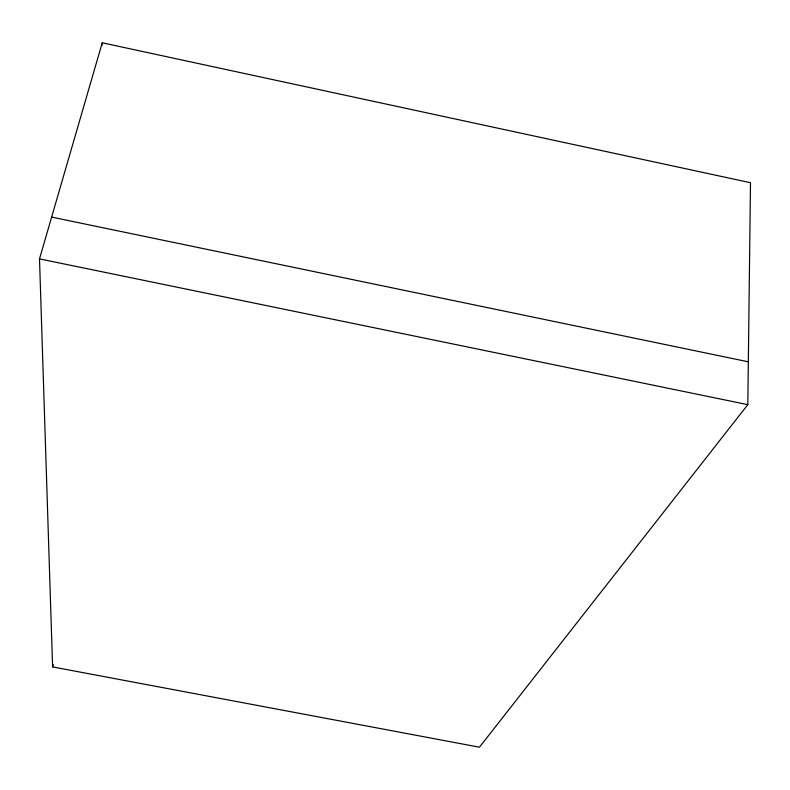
<?xml version="1.0" encoding="UTF-8"?>
<svg xmlns="http://www.w3.org/2000/svg" width="790" height="790" viewBox="0 0 790 790"><rect width="100%" height="100%" fill="white"/><g stroke="black" fill="none" stroke-linecap="round" stroke-linejoin="round"><path stroke-width="1.19" d="M747.814 404.658L750.5 182.717L102.236 42.798L39.5 258.893L52.604 666.918L479.451 747.202L747.814 404.658L39.5 258.893M102.177 45.267L102.236 42.798M52.604 666.918L53.187 664.518M51.636 217.092L748.327 361.82"/></g></svg>
